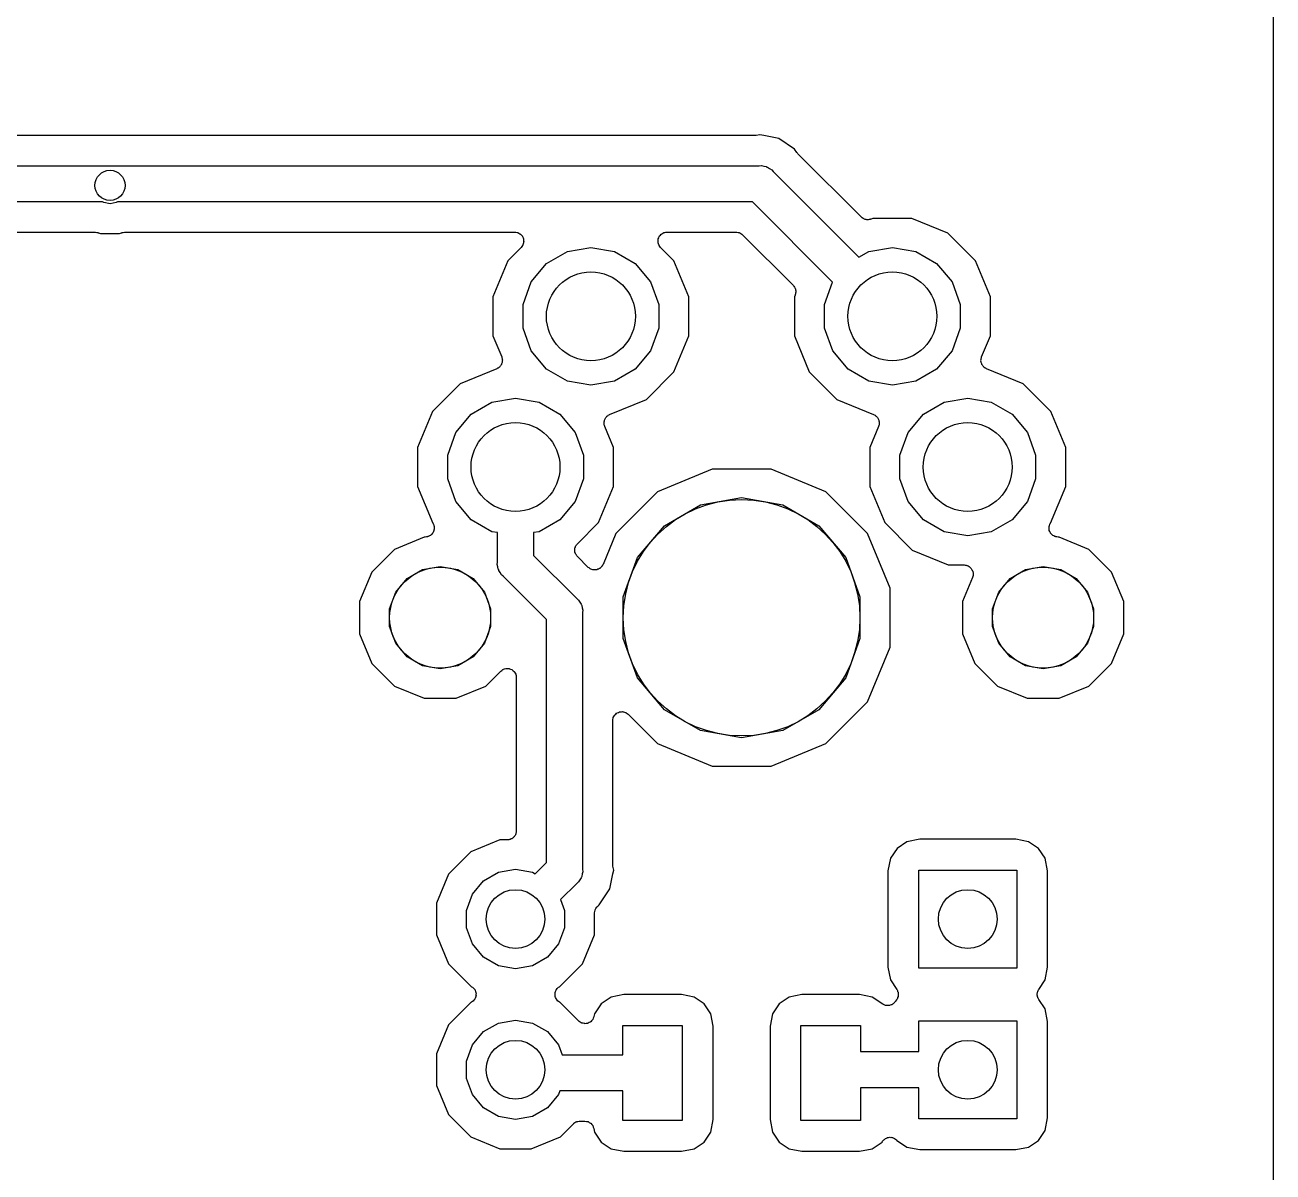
# Model space of a CAD drawing. Extents: x 24 to 196, y -189 to -31.
# Drawn here: x 174.61 to 195.64, y -95.4 to -76.06 of the extents above; entities that cross this region are included whole.
import ezdxf

# ---------------------------------------------------------------- set-up
doc = ezdxf.new("R2010")
doc.units = 0
doc.header["$MEASUREMENT"] = 0
doc.layers.add('BLACK', color=7, linetype='CONTINUOUS')

msp = doc.modelspace()

# ---------------------------------------------------------------- linework, layer by layer
at = {"layer": 'BLACK', "linetype": 'CONTINUOUS'}
for p, q in [((195.644, -35.0235), (195.643, -150.796)), ((186.902, -77.9272), (172.498, -77.9272)), ((186.917, -77.9246), (186.902, -77.9272)), ((186.932, -77.9243), (186.917, -77.9246)), ((186.997, -77.9113), (186.932, -77.9243)), ((187.063, -77.9243), (186.997, -77.9113)), ((187.314, -77.9744), (187.063, -77.9243)), ((187.063, -77.9243), (187.063, -77.9243)), ((187.583, -78.154), (187.314, -77.9744)), ((187.62, -78.2094), (187.583, -78.154)), ((187.631, -78.2202), (187.62, -78.2094)), ((187.639, -78.2325), (187.631, -78.2202)), ((172.416, -78.4352), (186.984, -78.4352)), ((186.984, -78.4352), (187.024, -78.4317)), ((187.024, -78.4317), (187.063, -78.4421)), ((188.707, -79.3004), (187.639, -78.2325)), ((187.063, -78.4421), (187.103, -78.4492)), ((187.103, -78.4492), (187.115, -78.456)), ((187.115, -78.456), (187.128, -78.4595)), ((187.128, -78.4595), (187.161, -78.4827)), ((187.161, -78.4827), (187.196, -78.5029)), ((187.196, -78.5029), (187.222, -78.5339)), ((187.222, -78.5339), (188.667, -79.9781)), ((175.922, -79.0448), (172.529, -79.0448)), ((175.942, -79.0562), (175.922, -79.0448)), ((176.047, -79.0749), (175.942, -79.0562)), ((176.153, -79.0562), (176.047, -79.0749)), ((176.173, -79.0448), (176.153, -79.0562)), ((186.871, -79.0448), (176.173, -79.0448)), ((188.223, -80.3969), (186.871, -79.0448)), ((188.715, -79.3061), (188.707, -79.3004)), ((188.722, -79.3135), (188.715, -79.3061)), ((188.737, -79.3212), (188.722, -79.3135)), ((188.751, -79.3307), (188.737, -79.3212)), ((188.76, -79.3333), (188.751, -79.3307)), ((188.769, -79.3379), (188.76, -79.3333)), ((188.786, -79.3401), (188.769, -79.3379)), ((188.802, -79.3444), (188.786, -79.3401)), ((188.812, -79.3435), (188.802, -79.3444)), ((188.822, -79.3449), (188.812, -79.3435)), ((188.838, -79.3413), (188.822, -79.3449)), ((188.854, -79.3398), (188.838, -79.3413)), ((188.863, -79.3356), (188.854, -79.3398)), ((188.873, -79.3334), (188.863, -79.3356)), ((188.902, -79.3217), (188.873, -79.3334)), ((189.558, -79.3217), (188.902, -79.3217)), ((190.165, -79.573), (189.558, -79.3217)), ((172.802, -79.5528), (175.794, -79.5528)), ((175.794, -79.5528), (175.797, -79.5534)), ((175.797, -79.5534), (175.801, -79.5529)), ((175.801, -79.5529), (175.823, -79.558)), ((175.823, -79.558), (175.846, -79.562)), ((175.846, -79.562), (175.849, -79.5637)), ((175.849, -79.5637), (175.852, -79.5644)), ((175.852, -79.5644), (175.886, -79.5782)), ((175.886, -79.5782), (176.209, -79.5782)), ((176.209, -79.5782), (176.242, -79.5644)), ((176.242, -79.5644), (176.246, -79.5637)), ((176.246, -79.5637), (176.249, -79.562)), ((176.249, -79.562), (176.271, -79.558)), ((176.271, -79.558), (176.294, -79.5529)), ((176.294, -79.5529), (176.297, -79.5534)), ((176.297, -79.5534), (176.301, -79.5528)), ((176.301, -79.5528), (182.867, -79.5528)), ((182.867, -79.5528), (182.887, -79.5563)), ((182.887, -79.5563), (182.907, -79.558)), ((182.907, -79.558), (182.913, -79.5608)), ((182.913, -79.5608), (182.919, -79.562)), ((182.919, -79.562), (182.936, -79.5719)), ((182.936, -79.5719), (182.954, -79.5804)), ((182.954, -79.5804), (182.959, -79.5851)), ((182.959, -79.5851), (182.965, -79.5885)), ((182.965, -79.5885), (182.978, -79.6037)), ((182.978, -79.6037), (182.992, -79.6178)), ((182.992, -79.6178), (182.995, -79.6239)), ((182.995, -79.6239), (182.999, -79.629)), ((182.999, -79.629), (183.006, -79.6477)), ((183.006, -79.6477), (183.014, -79.6658)), ((183.014, -79.6658), (183.015, -79.6724)), ((183.015, -79.6724), (183.017, -79.6787)), ((183.017, -79.6787), (183.017, -79.6987)), ((183.017, -79.6987), (183.019, -79.7185)), ((185.281, -79.7185), (185.283, -79.6987)), ((185.283, -79.6787), (185.285, -79.6724)), ((185.283, -79.6987), (185.283, -79.6787)), ((185.285, -79.6724), (185.286, -79.6658)), ((185.286, -79.6658), (185.294, -79.6477)), ((185.294, -79.6477), (185.301, -79.629)), ((185.301, -79.629), (185.305, -79.6239)), ((185.305, -79.6239), (185.308, -79.6178)), ((185.308, -79.6178), (185.322, -79.6037)), ((185.322, -79.6037), (185.335, -79.5885)), ((185.335, -79.5885), (185.341, -79.5851)), ((185.341, -79.5851), (185.346, -79.5804)), ((185.346, -79.5804), (185.364, -79.5719)), ((185.364, -79.5719), (185.381, -79.562)), ((185.381, -79.562), (185.387, -79.5608)), ((185.387, -79.5608), (185.393, -79.558)), ((185.393, -79.558), (185.413, -79.5563)), ((185.413, -79.5563), (185.433, -79.5528)), ((185.433, -79.5528), (186.598, -79.5528)), ((186.598, -79.5528), (186.604, -79.554)), ((186.604, -79.554), (186.611, -79.5534)), ((186.611, -79.5534), (186.63, -79.5585)), ((186.63, -79.5585), (186.65, -79.562)), ((186.65, -79.562), (186.655, -79.5653)), ((186.655, -79.5653), (186.662, -79.5671)), ((186.662, -79.5671), (186.678, -79.5785)), ((186.678, -79.5785), (186.696, -79.5885)), ((186.696, -79.5885), (186.7, -79.5936)), ((186.7, -79.5936), (186.705, -79.5974)), ((186.705, -79.5974), (187.558, -80.4498)), ((190.63, -80.0374), (190.165, -79.573)), ((182.975, -79.813), (182.75, -80.0374)), ((182.986, -79.7967), (182.975, -79.813)), ((182.999, -79.7814), (182.986, -79.7967)), ((183.001, -79.7751), (182.999, -79.7814)), ((183.005, -79.7696), (183.001, -79.7751)), ((183.01, -79.7504), (183.005, -79.7696)), ((183.017, -79.7317), (183.01, -79.7504)), ((183.019, -79.7185), (183.017, -79.725)), ((183.017, -79.725), (183.017, -79.7317)), ((183.404, -80.0836), (183.753, -79.882)), ((183.753, -79.882), (184.15, -79.812)), ((184.15, -79.812), (184.547, -79.882)), ((184.547, -79.882), (184.896, -80.0836)), ((185.283, -79.725), (185.281, -79.7185)), ((185.283, -79.7317), (185.283, -79.725)), ((185.29, -79.7504), (185.283, -79.7317)), ((185.295, -79.7696), (185.29, -79.7504)), ((185.299, -79.7751), (185.295, -79.7696)), ((185.301, -79.7814), (185.299, -79.7751)), ((185.314, -79.7967), (185.301, -79.7814)), ((185.325, -79.813), (185.314, -79.7967)), ((185.55, -80.0374), (185.325, -79.813)), ((188.667, -79.9781), (188.833, -79.882)), ((188.833, -79.882), (189.23, -79.812)), ((189.23, -79.812), (189.627, -79.882)), ((189.627, -79.882), (189.976, -80.0836)), ((182.75, -80.0374), (182.499, -80.6443)), ((183.145, -80.3923), (183.404, -80.0836)), ((184.896, -80.0836), (185.155, -80.3923)), ((185.801, -80.6443), (185.55, -80.0374)), ((189.976, -80.0836), (190.235, -80.3923)), ((190.881, -80.6443), (190.63, -80.0374)), ((183.007, -80.7711), (183.145, -80.3923)), ((185.155, -80.3923), (185.293, -80.7711)), ((187.558, -80.4498), (187.563, -80.458)), ((187.563, -80.458), (187.571, -80.4648)), ((187.571, -80.4648), (187.579, -80.4796)), ((187.579, -80.4796), (187.588, -80.4932)), ((187.588, -80.4932), (187.591, -80.5029)), ((187.591, -80.5029), (187.595, -80.5118)), ((187.595, -80.5118), (187.597, -80.5283)), ((187.597, -80.5283), (187.602, -80.5443)), ((187.602, -80.5443), (187.601, -80.5543)), ((188.087, -80.7711), (188.223, -80.3969)), ((190.235, -80.3923), (190.373, -80.7711)), ((182.499, -80.6443), (182.499, -81.3011)), ((185.801, -81.3011), (185.801, -80.6443)), ((187.591, -80.6159), (187.579, -80.6443)), ((187.579, -80.6443), (187.579, -81.3011)), ((187.593, -80.6061), (187.591, -80.6159)), ((187.597, -80.597), (187.593, -80.6061)), ((187.599, -80.5805), (187.597, -80.597)), ((187.602, -80.5642), (187.599, -80.5805)), ((187.601, -80.5543), (187.602, -80.5642)), ((190.881, -81.3011), (190.881, -80.6443)), ((183.007, -81.1742), (183.007, -80.7711)), ((185.293, -80.7711), (185.293, -81.1742)), ((188.087, -81.1742), (188.087, -80.7711)), ((190.373, -80.7711), (190.373, -81.1742)), ((183.145, -81.553), (183.007, -81.1742)), ((185.293, -81.1742), (185.155, -81.553)), ((188.225, -81.553), (188.087, -81.1742)), ((190.373, -81.1742), (190.235, -81.553)), ((182.499, -81.3011), (182.647, -81.6574)), ((185.55, -81.9079), (185.801, -81.3011)), ((187.579, -81.3011), (187.83, -81.9079)), ((190.733, -81.6574), (190.881, -81.3011)), ((183.404, -81.8618), (183.145, -81.553)), ((185.155, -81.553), (184.896, -81.8618)), ((188.484, -81.8618), (188.225, -81.553)), ((190.235, -81.553), (189.976, -81.8618)), ((182.633, -81.7966), (182.627, -81.8085)), ((182.641, -81.7861), (182.633, -81.7966)), ((182.645, -81.7733), (182.641, -81.7861)), ((182.651, -81.7615), (182.645, -81.7733)), ((182.647, -81.6574), (182.649, -81.6704)), ((182.649, -81.6704), (182.655, -81.6827)), ((182.653, -81.7483), (182.651, -81.7615)), ((182.657, -81.7356), (182.653, -81.7483)), ((182.655, -81.6827), (182.655, -81.696)), ((182.655, -81.696), (182.658, -81.709)), ((182.658, -81.709), (182.656, -81.7223)), ((182.656, -81.7223), (182.657, -81.7356)), ((190.722, -81.709), (190.725, -81.696)), ((190.724, -81.7223), (190.722, -81.709)), ((190.723, -81.7356), (190.724, -81.7223)), ((190.727, -81.7483), (190.723, -81.7356)), ((190.725, -81.6827), (190.731, -81.6704)), ((190.725, -81.696), (190.725, -81.6827)), ((190.729, -81.7615), (190.727, -81.7483)), ((190.735, -81.7733), (190.729, -81.7615)), ((190.731, -81.6704), (190.733, -81.6574)), ((190.739, -81.7861), (190.735, -81.7733)), ((190.747, -81.7966), (190.739, -81.7861)), ((190.753, -81.8085), (190.747, -81.7966)), ((182.564, -81.8565), (181.945, -82.113)), ((182.575, -81.8493), (182.564, -81.8565)), ((182.588, -81.8442), (182.575, -81.8493)), ((182.597, -81.8352), (182.588, -81.8442)), ((182.609, -81.828), (182.597, -81.8352)), ((182.617, -81.8175), (182.609, -81.828)), ((182.627, -81.8085), (182.617, -81.8175)), ((183.753, -82.0633), (183.404, -81.8618)), ((184.896, -81.8618), (184.547, -82.0633)), ((185.085, -82.3723), (185.55, -81.9079)), ((187.83, -81.9079), (188.295, -82.3723)), ((188.833, -82.0633), (188.484, -81.8618)), ((189.976, -81.8618), (189.627, -82.0633)), ((190.763, -81.8175), (190.753, -81.8085)), ((190.771, -81.828), (190.763, -81.8175)), ((190.783, -81.8352), (190.771, -81.828)), ((190.792, -81.8442), (190.783, -81.8352)), ((190.805, -81.8493), (190.792, -81.8442)), ((190.816, -81.8565), (190.805, -81.8493)), ((191.435, -82.113), (190.816, -81.8565)), ((181.945, -82.113), (181.48, -82.5774)), ((184.15, -82.1333), (183.753, -82.0633)), ((184.547, -82.0633), (184.15, -82.1333)), ((189.23, -82.1333), (188.833, -82.0633)), ((189.627, -82.0633), (189.23, -82.1333)), ((191.9, -82.5774), (191.435, -82.113)), ((182.134, -82.6236), (182.483, -82.422)), ((182.483, -82.422), (182.88, -82.352)), ((182.88, -82.352), (183.277, -82.422)), ((183.277, -82.422), (183.626, -82.6236)), ((184.466, -82.6288), (185.085, -82.3723)), ((188.295, -82.3723), (188.914, -82.6288)), ((189.754, -82.6236), (190.103, -82.422)), ((190.103, -82.422), (190.5, -82.352)), ((190.5, -82.352), (190.897, -82.422)), ((190.897, -82.422), (191.246, -82.6236)), ((181.48, -82.5774), (181.229, -83.1843)), ((181.875, -82.9323), (182.134, -82.6236)), ((183.626, -82.6236), (183.885, -82.9323)), ((184.433, -82.6501), (184.442, -82.6411)), ((184.442, -82.6411), (184.455, -82.636)), ((184.455, -82.636), (184.466, -82.6288)), ((188.914, -82.6288), (188.925, -82.636)), ((188.925, -82.636), (188.938, -82.6411)), ((188.938, -82.6411), (188.947, -82.6501)), ((189.495, -82.9323), (189.754, -82.6236)), ((191.246, -82.6236), (191.505, -82.9323)), ((192.151, -83.1843), (191.9, -82.5774)), ((184.372, -82.7763), (184.374, -82.7631)), ((184.375, -82.7893), (184.372, -82.7763)), ((184.373, -82.7497), (184.377, -82.737)), ((184.374, -82.7631), (184.373, -82.7497)), ((184.375, -82.8026), (184.375, -82.7893)), ((184.381, -82.8149), (184.375, -82.8026)), ((184.377, -82.737), (184.379, -82.7238)), ((184.379, -82.7238), (184.385, -82.712)), ((184.383, -82.828), (184.381, -82.8149)), ((184.531, -83.1843), (184.383, -82.828)), ((184.385, -82.712), (184.389, -82.6993)), ((184.389, -82.6993), (184.397, -82.6887)), ((184.397, -82.6887), (184.403, -82.6769)), ((184.403, -82.6769), (184.413, -82.6679)), ((184.413, -82.6679), (184.421, -82.6573)), ((184.421, -82.6573), (184.433, -82.6501)), ((188.997, -82.828), (188.849, -83.1843)), ((188.947, -82.6501), (188.959, -82.6573)), ((188.959, -82.6573), (188.967, -82.6679)), ((188.967, -82.6679), (188.977, -82.6769)), ((188.977, -82.6769), (188.983, -82.6887)), ((188.983, -82.6887), (188.991, -82.6993)), ((188.991, -82.6993), (188.995, -82.712)), ((188.995, -82.712), (189.001, -82.7238)), ((188.999, -82.8149), (188.997, -82.828)), ((189.005, -82.8026), (188.999, -82.8149)), ((189.001, -82.7238), (189.003, -82.737)), ((189.003, -82.737), (189.007, -82.7497)), ((189.008, -82.7763), (189.005, -82.7893)), ((189.005, -82.7893), (189.005, -82.8026)), ((189.007, -82.7497), (189.006, -82.7631)), ((189.006, -82.7631), (189.008, -82.7763)), ((181.737, -83.3111), (181.875, -82.9323)), ((183.885, -82.9323), (184.023, -83.3111)), ((189.357, -83.3111), (189.495, -82.9323)), ((191.505, -82.9323), (191.643, -83.3111)), ((181.229, -83.1843), (181.229, -83.8411)), ((184.531, -83.8411), (184.531, -83.1843)), ((188.849, -83.1843), (188.849, -83.8411)), ((192.151, -83.8411), (192.151, -83.1843)), ((181.737, -83.7142), (181.737, -83.3111)), ((184.023, -83.3111), (184.023, -83.7142)), ((189.357, -83.7142), (189.357, -83.3111)), ((191.643, -83.3111), (191.643, -83.7142)), ((186.192, -83.5508), (185.273, -83.9317)), ((187.188, -83.5508), (186.192, -83.5508)), ((188.107, -83.9317), (187.188, -83.5508)), ((181.229, -83.8411), (181.485, -84.4586)), ((181.875, -84.093), (181.737, -83.7142)), ((184.023, -83.7142), (183.885, -84.093)), ((184.28, -84.4479), (184.531, -83.8411)), ((188.849, -83.8411), (189.1, -84.4479)), ((189.495, -84.093), (189.357, -83.7142)), ((191.643, -83.7142), (191.505, -84.093)), ((191.895, -84.4586), (192.151, -83.8411)), ((182.134, -84.4018), (181.875, -84.093)), ((183.885, -84.093), (183.626, -84.4018)), ((185.273, -83.9317), (184.569, -84.6354)), ((185.998, -84.1501), (186.69, -84.028)), ((186.69, -84.028), (187.382, -84.1501)), ((188.811, -84.6354), (188.107, -83.9317)), ((189.754, -84.4018), (189.495, -84.093)), ((191.505, -84.093), (191.246, -84.4018)), ((185.389, -84.5017), (185.998, -84.1501)), ((187.382, -84.1501), (187.991, -84.5017)), ((181.485, -84.4586), (181.49, -84.4652)), ((181.49, -84.4652), (181.493, -84.4715)), ((181.493, -84.4715), (181.496, -84.477)), ((181.496, -84.477), (181.502, -84.4962)), ((181.502, -84.4962), (181.508, -84.5149)), ((181.508, -84.5149), (181.508, -84.5216)), ((181.508, -84.5216), (181.51, -84.5281)), ((181.51, -84.5281), (181.508, -84.5479)), ((182.483, -84.6033), (182.134, -84.4018)), ((183.626, -84.4018), (183.277, -84.6033)), ((183.922, -84.8058), (184.28, -84.4479)), ((184.937, -85.0403), (185.389, -84.5017)), ((187.991, -84.5017), (188.443, -85.0403)), ((189.1, -84.4479), (189.565, -84.9123)), ((190.103, -84.6033), (189.754, -84.4018)), ((191.246, -84.4018), (190.897, -84.6033)), ((191.87, -84.5281), (191.872, -84.5216)), ((191.872, -84.5479), (191.87, -84.5281)), ((191.872, -84.5149), (191.878, -84.4962)), ((191.872, -84.5216), (191.872, -84.5149)), ((191.878, -84.4962), (191.884, -84.477)), ((191.884, -84.477), (191.887, -84.4715)), ((191.887, -84.4715), (191.89, -84.4652)), ((191.89, -84.4652), (191.895, -84.4586)), ((181.34, -84.6938), (180.84, -84.9006)), ((181.358, -84.6938), (181.34, -84.6938)), ((181.378, -84.6903), (181.358, -84.6938)), ((181.398, -84.6886), (181.378, -84.6903)), ((181.404, -84.6857), (181.398, -84.6886)), ((181.41, -84.6846), (181.404, -84.6857)), ((181.428, -84.6746), (181.41, -84.6846)), ((181.446, -84.6662), (181.428, -84.6746)), ((181.45, -84.6615), (181.446, -84.6662)), ((181.456, -84.6581), (181.45, -84.6615)), ((181.469, -84.6429), (181.456, -84.6581)), ((181.483, -84.6288), (181.469, -84.6429)), ((181.486, -84.6227), (181.483, -84.6288)), ((181.49, -84.6176), (181.486, -84.6227)), ((181.497, -84.5988), (181.49, -84.6176)), ((181.506, -84.5808), (181.497, -84.5988)), ((181.508, -84.5678), (181.506, -84.5741)), ((181.506, -84.5741), (181.506, -84.5808)), ((181.508, -84.5479), (181.508, -84.5678)), ((182.575, -84.6195), (182.483, -84.6033)), ((182.575, -85.1158), (182.575, -84.6195)), ((183.277, -84.6033), (183.185, -84.6195)), ((183.185, -84.6195), (183.185, -85.0029)), ((184.569, -84.6354), (184.354, -85.1553)), ((189.192, -85.555), (188.811, -84.6354)), ((190.5, -84.6733), (190.103, -84.6033)), ((190.897, -84.6033), (190.5, -84.6733)), ((191.872, -84.5678), (191.872, -84.5479)), ((191.874, -84.5741), (191.872, -84.5678)), ((191.874, -84.5808), (191.874, -84.5741)), ((191.883, -84.5988), (191.874, -84.5808)), ((191.89, -84.6176), (191.883, -84.5988)), ((191.894, -84.6227), (191.89, -84.6176)), ((191.897, -84.6288), (191.894, -84.6227)), ((191.911, -84.6429), (191.897, -84.6288)), ((191.924, -84.6581), (191.911, -84.6429)), ((191.93, -84.6615), (191.924, -84.6581)), ((191.934, -84.6662), (191.93, -84.6615)), ((191.952, -84.6746), (191.934, -84.6662)), ((191.97, -84.6846), (191.952, -84.6746)), ((191.976, -84.6857), (191.97, -84.6846)), ((191.982, -84.6886), (191.976, -84.6857)), ((192.002, -84.6903), (191.982, -84.6886)), ((192.022, -84.6938), (192.002, -84.6903)), ((192.04, -84.6938), (192.022, -84.6938)), ((192.54, -84.9006), (192.04, -84.6938)), ((180.84, -84.9006), (180.458, -85.2829)), ((183.878, -84.9003), (183.881, -84.8874)), ((183.879, -84.9136), (183.878, -84.9003)), ((183.878, -84.9269), (183.879, -84.9136)), ((183.881, -84.9397), (183.878, -84.9269)), ((183.881, -84.8874), (183.882, -84.8741)), ((183.882, -84.953), (183.881, -84.9397)), ((183.882, -84.8741), (183.888, -84.8621)), ((183.888, -84.9651), (183.882, -84.953)), ((183.888, -84.8621), (183.891, -84.8492)), ((183.891, -84.8492), (183.899, -84.8383)), ((183.899, -84.8383), (183.905, -84.8262)), ((183.905, -84.8262), (183.914, -84.8167)), ((183.914, -84.8167), (183.922, -84.8058)), ((189.565, -84.9123), (190.172, -85.1637)), ((192.922, -85.2829), (192.54, -84.9006)), ((182.572, -85.1561), (182.575, -85.1158)), ((182.582, -85.1951), (182.572, -85.1561)), ((183.185, -85.0029), (183.912, -85.7297)), ((183.891, -84.978), (183.888, -84.9651)), ((183.899, -84.9889), (183.891, -84.978)), ((183.905, -85.001), (183.899, -84.9889)), ((183.914, -85.0104), (183.905, -85.001)), ((183.922, -85.0213), (183.914, -85.0104)), ((184.105, -85.2047), (183.922, -85.0213)), ((184.345, -85.1693), (184.338, -85.1844)), ((184.354, -85.1553), (184.345, -85.1693)), ((184.696, -85.7011), (184.937, -85.0403)), ((188.443, -85.0403), (188.684, -85.7011)), ((190.172, -85.1637), (190.439, -85.1637)), ((190.439, -85.1637), (190.456, -85.1665)), ((190.456, -85.1665), (190.472, -85.1673)), ((190.472, -85.1673), (190.482, -85.1711)), ((190.482, -85.1711), (190.491, -85.1729)), ((180.458, -85.2829), (180.251, -85.7824)), ((181.055, -85.3908), (181.314, -85.2407)), ((181.314, -85.2407), (181.61, -85.1886)), ((181.61, -85.1886), (181.906, -85.2407)), ((181.906, -85.2407), (182.165, -85.3908)), ((182.589, -85.235), (182.582, -85.1951)), ((182.596, -85.2468), (182.589, -85.235)), ((182.599, -85.2599), (182.596, -85.2468)), ((182.623, -85.293), (182.599, -85.2599)), ((182.643, -85.328), (182.623, -85.293)), ((182.674, -85.354), (182.643, -85.328)), ((183.401, -86.0809), (182.674, -85.354)), ((184.119, -85.2143), (184.105, -85.2047)), ((184.131, -85.2255), (184.119, -85.2143)), ((184.14, -85.2293), (184.131, -85.2255)), ((184.148, -85.2351), (184.14, -85.2293)), ((184.165, -85.2394), (184.148, -85.2351)), ((184.18, -85.2458), (184.165, -85.2394)), ((184.19, -85.2462), (184.18, -85.2458)), ((184.2, -85.2488), (184.19, -85.2462)), ((184.216, -85.2473), (184.2, -85.2488)), ((184.233, -85.2481), (184.216, -85.2473)), ((184.242, -85.2451), (184.233, -85.2481)), ((184.252, -85.2442), (184.242, -85.2451)), ((184.267, -85.2372), (184.252, -85.2442)), ((184.283, -85.2322), (184.267, -85.2372)), ((184.291, -85.226), (184.283, -85.2322)), ((184.3, -85.2218), (184.291, -85.226)), ((184.312, -85.2101), (184.3, -85.2218)), ((184.325, -85.1999), (184.312, -85.2101)), ((184.331, -85.1915), (184.325, -85.1999)), ((184.338, -85.1844), (184.331, -85.1915)), ((190.58, -85.3744), (190.411, -85.7824)), ((190.491, -85.1729), (190.506, -85.1812)), ((190.506, -85.1812), (190.521, -85.1875)), ((190.521, -85.1875), (190.529, -85.1943)), ((190.529, -85.1943), (190.537, -85.1993)), ((190.537, -85.1993), (190.548, -85.2121)), ((190.548, -85.2121), (190.56, -85.2233)), ((190.56, -85.2233), (190.565, -85.2322)), ((190.565, -85.2322), (190.571, -85.2399)), ((190.571, -85.2399), (190.577, -85.2555)), ((190.577, -85.2555), (190.585, -85.2702)), ((190.584, -85.3581), (190.58, -85.3744)), ((190.589, -85.3425), (190.584, -85.3581)), ((190.585, -85.2702), (190.586, -85.2802)), ((190.586, -85.2802), (190.589, -85.2896)), ((190.589, -85.2896), (190.589, -85.3062)), ((190.589, -85.3062), (190.592, -85.3227)), ((190.592, -85.3227), (190.589, -85.3325)), ((190.589, -85.3325), (190.589, -85.3425)), ((191.215, -85.3908), (191.474, -85.2407)), ((191.474, -85.2407), (191.77, -85.1886)), ((191.77, -85.1886), (192.066, -85.2407)), ((192.066, -85.2407), (192.325, -85.3908)), ((193.129, -85.7824), (192.922, -85.2829)), ((180.862, -85.6206), (181.055, -85.3908)), ((182.165, -85.3908), (182.358, -85.6206)), ((189.192, -86.5503), (189.192, -85.555)), ((191.022, -85.6206), (191.215, -85.3908)), ((192.325, -85.3908), (192.518, -85.6206)), ((180.251, -85.7824), (180.251, -86.323)), ((180.759, -85.9026), (180.862, -85.6206)), ((182.358, -85.6206), (182.461, -85.9026)), ((183.912, -85.7297), (183.943, -85.7557)), ((183.943, -85.7557), (183.963, -85.7907)), ((183.963, -85.7907), (183.986, -85.8238)), ((184.696, -86.4042), (184.696, -85.7011)), ((188.684, -85.7011), (188.684, -86.4042)), ((190.411, -85.7824), (190.411, -86.323)), ((190.919, -85.9026), (191.022, -85.6206)), ((192.518, -85.6206), (192.621, -85.9026)), ((193.129, -86.323), (193.129, -85.7824)), ((180.759, -86.2027), (180.759, -85.9026)), ((182.461, -85.9026), (182.461, -86.2027)), ((183.986, -85.8238), (183.99, -85.837)), ((183.99, -85.837), (183.996, -85.8487)), ((183.996, -85.8487), (184.003, -85.8886)), ((184.003, -85.8886), (184.014, -85.9276)), ((184.014, -85.9276), (184.01, -85.9679)), ((184.01, -85.9679), (184.01, -90.2939)), ((190.919, -86.2027), (190.919, -85.9026)), ((192.621, -85.9026), (192.621, -86.2027)), ((180.862, -86.4847), (180.759, -86.2027)), ((182.461, -86.2027), (182.358, -86.4847)), ((183.401, -90.1809), (183.401, -86.0809)), ((191.022, -86.4847), (190.919, -86.2027)), ((192.621, -86.2027), (192.518, -86.4847)), ((180.251, -86.323), (180.458, -86.8224)), ((184.937, -87.065), (184.696, -86.4042)), ((188.684, -86.4042), (188.443, -87.065)), ((190.411, -86.323), (190.618, -86.8224)), ((192.922, -86.8224), (193.129, -86.323)), ((181.055, -86.7145), (180.862, -86.4847)), ((182.358, -86.4847), (182.165, -86.7145)), ((188.811, -87.4699), (189.192, -86.5503)), ((191.215, -86.7145), (191.022, -86.4847)), ((192.518, -86.4847), (192.325, -86.7145)), ((180.458, -86.8224), (180.84, -87.2047)), ((181.314, -86.8646), (181.055, -86.7145)), ((182.165, -86.7145), (181.906, -86.8646)), ((190.618, -86.8224), (191, -87.2047)), ((191.474, -86.8646), (191.215, -86.7145)), ((192.325, -86.7145), (192.066, -86.8646)), ((192.54, -87.2047), (192.922, -86.8224)), ((181.61, -86.9167), (181.314, -86.8646)), ((181.906, -86.8646), (181.61, -86.9167)), ((182.38, -87.2047), (182.633, -86.9519)), ((182.633, -86.9519), (182.649, -86.9405)), ((182.649, -86.9405), (182.664, -86.9277)), ((182.664, -86.9277), (182.67, -86.9254)), ((182.67, -86.9254), (182.676, -86.9215)), ((182.676, -86.9215), (182.695, -86.9164)), ((182.695, -86.9164), (182.714, -86.9096)), ((182.714, -86.9096), (182.721, -86.9096)), ((182.721, -86.9096), (182.727, -86.9078)), ((182.727, -86.9078), (182.747, -86.9096)), ((182.747, -86.9096), (182.767, -86.9096)), ((182.767, -86.9096), (182.773, -86.9119)), ((182.773, -86.9119), (182.78, -86.9125)), ((182.78, -86.9125), (182.798, -86.9209)), ((182.798, -86.9209), (182.816, -86.9277)), ((182.816, -86.9277), (182.822, -86.932)), ((182.822, -86.932), (182.828, -86.9348)), ((182.828, -86.9348), (182.842, -86.9489)), ((182.842, -86.9489), (182.857, -86.9617)), ((182.857, -86.9617), (182.86, -86.9675)), ((182.86, -86.9675), (182.865, -86.9722)), ((182.865, -86.9722), (182.874, -86.9903)), ((182.874, -86.9903), (182.884, -87.0075)), ((182.884, -87.0075), (182.885, -87.0141)), ((182.885, -87.0141), (182.888, -87.0202)), ((182.888, -87.0202), (182.889, -87.0401)), ((182.889, -87.0401), (182.893, -87.0597)), ((182.893, -87.0597), (182.893, -89.6468)), ((191.77, -86.9167), (191.474, -86.8646)), ((192.066, -86.8646), (191.77, -86.9167)), ((180.84, -87.2047), (181.34, -87.4116)), ((181.88, -87.4116), (182.38, -87.2047)), ((185.389, -87.6036), (184.937, -87.065)), ((188.443, -87.065), (187.991, -87.6036)), ((191, -87.2047), (191.5, -87.4116)), ((192.04, -87.4116), (192.54, -87.2047)), ((181.34, -87.4116), (181.88, -87.4116)), ((188.107, -88.1737), (188.811, -87.4699)), ((191.5, -87.4116), (192.04, -87.4116)), ((184.546, -87.6997), (184.551, -87.695)), ((184.551, -87.695), (184.554, -87.6891)), ((184.554, -87.6891), (184.569, -87.6763)), ((184.569, -87.6763), (184.583, -87.6623)), ((184.583, -87.6623), (184.589, -87.6594)), ((184.589, -87.6594), (184.594, -87.6551)), ((184.594, -87.6551), (184.613, -87.6483)), ((184.613, -87.6483), (184.631, -87.6399)), ((184.631, -87.6399), (184.638, -87.6393)), ((184.638, -87.6393), (184.644, -87.637)), ((184.644, -87.637), (184.664, -87.637)), ((184.664, -87.637), (184.684, -87.6353)), ((184.684, -87.6353), (184.69, -87.637)), ((184.69, -87.637), (184.697, -87.637)), ((184.697, -87.637), (184.716, -87.6438)), ((184.716, -87.6438), (184.735, -87.649)), ((184.735, -87.649), (184.741, -87.6528)), ((184.741, -87.6528), (184.747, -87.6551)), ((184.747, -87.6551), (184.762, -87.6679)), ((184.762, -87.6679), (184.778, -87.6793)), ((184.778, -87.6793), (185.273, -88.1737)), ((185.998, -87.9552), (185.389, -87.6036)), ((187.991, -87.6036), (187.382, -87.9552)), ((184.518, -87.7871), (184.522, -87.7675)), ((184.518, -90.2121), (184.518, -87.7871)), ((184.522, -87.7675), (184.523, -87.7477)), ((184.523, -87.7477), (184.526, -87.7416)), ((184.526, -87.7416), (184.527, -87.735)), ((184.527, -87.735), (184.537, -87.7177)), ((184.537, -87.7177), (184.546, -87.6997)), ((186.69, -88.0773), (185.998, -87.9552)), ((187.382, -87.9552), (186.69, -88.0773)), ((185.273, -88.1737), (186.192, -88.5546)), ((187.188, -88.5546), (188.107, -88.1737)), ((186.192, -88.5546), (187.188, -88.5546)), ((182.753, -89.7968), (182.74, -89.7992)), ((182.767, -89.7968), (182.753, -89.7968)), ((182.779, -89.7923), (182.767, -89.7968)), ((182.792, -89.79), (182.779, -89.7923)), ((182.804, -89.7833), (182.792, -89.79)), ((182.816, -89.7787), (182.804, -89.7833)), ((182.827, -89.7702), (182.816, -89.7787)), ((182.838, -89.7635), (182.827, -89.7702)), ((182.847, -89.7533), (182.838, -89.7635)), ((182.857, -89.7447), (182.847, -89.7533)), ((182.864, -89.7332), (182.857, -89.7447)), ((182.872, -89.723), (182.864, -89.7332)), ((182.877, -89.7104), (182.872, -89.723)), ((182.884, -89.6989), (182.877, -89.7104)), ((182.886, -89.6858), (182.884, -89.6989)), ((182.89, -89.6732), (182.886, -89.6858)), ((182.893, -89.6468), (182.89, -89.6599)), ((182.89, -89.6599), (182.89, -89.6732)), ((189.69, -89.7862), (189.476, -89.8286)), ((191.31, -89.7862), (189.69, -89.7862)), ((191.524, -89.8286), (191.31, -89.7862)), ((182.125, -90.0022), (181.75, -90.3773)), ((182.615, -89.7992), (182.125, -90.0022)), ((182.74, -89.7992), (182.615, -89.7992)), ((189.308, -89.9409), (189.196, -90.1089)), ((189.476, -89.8286), (189.308, -89.9409)), ((191.692, -89.9409), (191.524, -89.8286)), ((191.804, -90.1089), (191.692, -89.9409)), ((183.211, -90.3706), (183.401, -90.1809)), ((184.521, -90.2269), (184.518, -90.2121)), ((189.196, -90.1089), (189.154, -90.3222)), ((191.846, -90.3222), (191.804, -90.1089)), ((181.75, -90.3773), (181.546, -90.8674)), ((182.341, -90.4905), (182.593, -90.345)), ((182.593, -90.345), (182.88, -90.2944)), ((182.88, -90.2944), (183.167, -90.345)), ((183.167, -90.345), (183.211, -90.3706)), ((183.99, -90.4248), (183.986, -90.438)), ((183.996, -90.413), (183.99, -90.4248)), ((184.003, -90.3732), (183.996, -90.413)), ((184.014, -90.3341), (184.003, -90.3732)), ((184.01, -90.2939), (184.014, -90.3341)), ((184.471, -90.6243), (184.521, -90.3725)), ((184.521, -90.2418), (184.521, -90.2269)), ((184.534, -90.3072), (184.521, -90.2418)), ((184.521, -90.3725), (184.534, -90.3072)), ((184.521, -90.3725), (184.521, -90.3725)), ((189.154, -90.3222), (189.154, -91.9431)), ((189.674, -91.9582), (189.674, -90.3072)), ((189.674, -90.3072), (191.326, -90.3072)), ((191.326, -90.3072), (191.326, -91.9582)), ((191.846, -91.9431), (191.846, -90.3222)), ((182.154, -90.7135), (182.341, -90.4905)), ((183.912, -90.5321), (183.639, -90.8046)), ((183.943, -90.5061), (183.912, -90.5321)), ((183.963, -90.4711), (183.943, -90.5061)), ((183.986, -90.438), (183.963, -90.4711)), ((184.291, -90.8932), (184.471, -90.6243)), ((182.054, -90.9871), (182.154, -90.7135)), ((183.639, -90.8046), (183.706, -90.9871)), ((181.546, -90.8674), (181.546, -91.3979)), ((182.054, -91.2782), (182.054, -90.9871)), ((183.706, -90.9871), (183.706, -91.2782)), ((184.213, -91.0267), (184.217, -91.0055)), ((184.213, -91.3979), (184.213, -91.0267)), ((184.217, -91.0055), (184.22, -90.9841)), ((184.22, -90.9841), (184.222, -90.9796)), ((184.222, -90.9796), (184.223, -90.9746)), ((184.223, -90.9746), (184.233, -90.9559)), ((184.233, -90.9559), (184.243, -90.9366)), ((184.243, -90.9366), (184.247, -90.9331)), ((184.247, -90.9331), (184.249, -90.9288)), ((184.249, -90.9288), (184.266, -90.9149)), ((184.266, -90.9149), (184.281, -90.9)), ((184.281, -90.9), (184.291, -90.8932)), ((181.546, -91.3979), (181.75, -91.888)), ((182.154, -91.5518), (182.054, -91.2782)), ((183.706, -91.2782), (183.606, -91.5518)), ((184.01, -91.888), (184.213, -91.3979)), ((182.341, -91.7748), (182.154, -91.5518)), ((183.606, -91.5518), (183.419, -91.7748)), ((181.75, -91.888), (182.127, -92.2651)), ((182.593, -91.9203), (182.341, -91.7748)), ((183.419, -91.7748), (183.167, -91.9203)), ((183.633, -92.2651), (184.01, -91.888)), ((182.88, -91.9709), (182.593, -91.9203)), ((183.167, -91.9203), (182.88, -91.9709)), ((189.154, -91.9431), (189.196, -92.1564)), ((191.326, -91.9582), (189.674, -91.9582)), ((191.804, -92.1564), (191.846, -91.9431)), ((182.127, -92.2651), (182.138, -92.2726)), ((182.138, -92.2726), (182.156, -92.2818)), ((182.156, -92.2818), (182.161, -92.2867)), ((182.161, -92.2867), (182.166, -92.2903)), ((182.166, -92.2903), (182.178, -92.3061)), ((182.178, -92.3061), (182.192, -92.3208)), ((182.192, -92.3208), (182.194, -92.327)), ((183.566, -92.327), (183.568, -92.3208)), ((183.568, -92.3208), (183.582, -92.3061)), ((183.582, -92.3061), (183.594, -92.2903)), ((183.594, -92.2903), (183.599, -92.2867)), ((183.599, -92.2867), (183.604, -92.2818)), ((183.604, -92.2818), (183.622, -92.2726)), ((183.622, -92.2726), (183.633, -92.2651)), ((189.196, -92.1564), (189.304, -92.318)), ((189.304, -92.318), (189.308, -92.3272)), ((191.692, -92.3272), (191.696, -92.318)), ((191.696, -92.318), (191.804, -92.1564)), ((182.156, -92.5236), (182.138, -92.5328)), ((182.161, -92.5186), (182.156, -92.5236)), ((182.166, -92.515), (182.161, -92.5186)), ((182.178, -92.4992), (182.166, -92.515)), ((182.192, -92.4845), (182.178, -92.4992)), ((182.194, -92.4783), (182.192, -92.4845)), ((182.194, -92.327), (182.198, -92.3323)), ((182.198, -92.473), (182.194, -92.4783)), ((182.198, -92.3323), (182.204, -92.3513)), ((182.204, -92.454), (182.198, -92.473)), ((182.204, -92.3513), (182.212, -92.3697)), ((182.212, -92.4356), (182.204, -92.454)), ((182.212, -92.3697), (182.212, -92.3764)), ((182.212, -92.3764), (182.214, -92.3828)), ((182.214, -92.4226), (182.212, -92.4289)), ((182.212, -92.4289), (182.212, -92.4356)), ((182.214, -92.3828), (182.213, -92.4027)), ((182.213, -92.4027), (182.214, -92.4226)), ((183.546, -92.3828), (183.548, -92.3764)), ((183.547, -92.4027), (183.546, -92.3828)), ((183.546, -92.4226), (183.547, -92.4027)), ((183.548, -92.4289), (183.546, -92.4226)), ((183.548, -92.3697), (183.556, -92.3513)), ((183.548, -92.3764), (183.548, -92.3697)), ((183.548, -92.4356), (183.548, -92.4289)), ((183.556, -92.454), (183.548, -92.4356)), ((183.556, -92.3513), (183.562, -92.3323)), ((183.562, -92.473), (183.556, -92.454)), ((183.562, -92.3323), (183.566, -92.327)), ((183.566, -92.4783), (183.562, -92.473)), ((183.568, -92.4845), (183.566, -92.4783)), ((183.582, -92.4992), (183.568, -92.4845)), ((183.594, -92.515), (183.582, -92.4992)), ((183.599, -92.5186), (183.594, -92.515)), ((183.604, -92.5236), (183.599, -92.5186)), ((183.622, -92.5328), (183.604, -92.5236)), ((184.492, -92.4475), (184.324, -92.5598)), ((184.705, -92.4051), (184.492, -92.4475)), ((185.675, -92.4051), (184.705, -92.4051)), ((185.888, -92.4475), (185.675, -92.4051)), ((186.056, -92.5598), (185.888, -92.4475)), ((187.492, -92.4475), (187.324, -92.5598)), ((187.705, -92.4051), (187.492, -92.4475)), ((188.675, -92.4051), (187.705, -92.4051)), ((188.888, -92.4475), (188.675, -92.4051)), ((189.067, -92.5672), (188.888, -92.4475)), ((189.279, -92.5251), (189.27, -92.5347)), ((189.304, -92.4873), (189.279, -92.5251)), ((189.308, -92.4781), (189.304, -92.4873)), ((189.308, -92.3272), (189.314, -92.3353)), ((189.314, -92.4701), (189.308, -92.4781)), ((189.314, -92.3353), (189.319, -92.3512)), ((189.319, -92.4541), (189.314, -92.4701)), ((189.319, -92.3512), (189.325, -92.3664)), ((189.325, -92.4389), (189.319, -92.4541)), ((189.325, -92.3664), (189.326, -92.3764)), ((189.326, -92.4289), (189.325, -92.4389)), ((189.326, -92.3764), (189.329, -92.3861)), ((189.329, -92.4193), (189.326, -92.4289)), ((189.329, -92.3861), (189.328, -92.4027)), ((189.328, -92.4027), (189.329, -92.4193)), ((191.671, -92.3861), (191.674, -92.3764)), ((191.672, -92.4027), (191.671, -92.3861)), ((191.671, -92.4193), (191.672, -92.4027)), ((191.674, -92.4289), (191.671, -92.4193)), ((191.674, -92.3764), (191.675, -92.3664)), ((191.675, -92.4389), (191.674, -92.4289)), ((191.675, -92.3664), (191.681, -92.3512)), ((191.681, -92.4541), (191.675, -92.4389)), ((191.681, -92.3512), (191.686, -92.3353)), ((191.686, -92.4701), (191.681, -92.4541)), ((191.686, -92.3353), (191.692, -92.3272)), ((191.692, -92.4782), (191.686, -92.4701)), ((191.696, -92.4873), (191.692, -92.4782)), ((191.804, -92.6489), (191.696, -92.4873)), ((182.127, -92.5403), (181.75, -92.9173)), ((182.138, -92.5328), (182.127, -92.5403)), ((183.633, -92.5403), (183.622, -92.5328)), ((183.945, -92.8519), (183.633, -92.5403)), ((184.211, -92.7278), (184.202, -92.7739)), ((184.324, -92.5598), (184.211, -92.7278)), ((186.169, -92.7278), (186.056, -92.5598)), ((186.211, -92.941), (186.169, -92.7278)), ((187.211, -92.7278), (187.169, -92.941)), ((187.324, -92.5598), (187.211, -92.7278)), ((189.08, -92.5725), (189.067, -92.5672)), ((189.091, -92.5799), (189.08, -92.5725)), ((189.104, -92.5831), (189.091, -92.5799)), ((189.116, -92.5885), (189.104, -92.5831)), ((189.129, -92.5893), (189.116, -92.5885)), ((189.142, -92.5925), (189.129, -92.5893)), ((189.155, -92.5911), (189.142, -92.5925)), ((189.169, -92.5919), (189.155, -92.5911)), ((189.181, -92.5882), (189.169, -92.5919)), ((189.195, -92.5868), (189.181, -92.5882)), ((189.207, -92.5809), (189.195, -92.5868)), ((189.219, -92.5771), (189.207, -92.5809)), ((189.23, -92.5692), (189.219, -92.5771)), ((189.242, -92.5633), (189.23, -92.5692)), ((189.251, -92.5537), (189.242, -92.5633)), ((189.262, -92.5458), (189.251, -92.5537)), ((189.27, -92.5347), (189.262, -92.5458)), ((191.846, -92.8622), (191.804, -92.6489)), ((181.75, -92.9173), (181.546, -93.4074)), ((182.341, -93.0305), (182.593, -92.885)), ((182.593, -92.885), (182.88, -92.8344)), ((182.88, -92.8344), (183.167, -92.885)), ((183.167, -92.885), (183.419, -93.0305)), ((183.949, -92.8548), (183.945, -92.8519)), ((183.952, -92.8587), (183.949, -92.8548)), ((183.971, -92.8699), (183.952, -92.8587)), ((183.988, -92.8822), (183.971, -92.8699)), ((183.993, -92.8835), (183.988, -92.8822)), ((183.998, -92.8862), (183.993, -92.8835)), ((184.019, -92.8904), (183.998, -92.8862)), ((184.04, -92.8959), (184.019, -92.8904)), ((184.045, -92.8955), (184.04, -92.8959)), ((184.05, -92.8965), (184.045, -92.8955)), ((184.071, -92.8932), (184.05, -92.8965)), ((184.092, -92.8913), (184.071, -92.8932)), ((184.097, -92.8892), (184.092, -92.8913)), ((184.102, -92.8884), (184.097, -92.8892)), ((184.121, -92.8781), (184.102, -92.8884)), ((184.14, -92.869), (184.121, -92.8781)), ((184.144, -92.8654), (184.14, -92.869)), ((184.148, -92.863), (184.144, -92.8654)), ((184.162, -92.8468), (184.148, -92.863)), ((184.178, -92.8315), (184.162, -92.8468)), ((184.18, -92.827), (184.178, -92.8315)), ((184.183, -92.8232), (184.18, -92.827)), ((184.191, -92.8031), (184.183, -92.8232)), ((184.2, -92.7836), (184.191, -92.8031)), ((184.202, -92.7739), (184.2, -92.7785)), ((184.2, -92.7785), (184.2, -92.7836)), ((184.69, -93.4212), (184.69, -92.926)), ((184.69, -92.926), (185.69, -92.926)), ((185.69, -92.926), (185.69, -94.526)), ((186.211, -94.511), (186.211, -92.941)), ((187.169, -92.941), (187.169, -94.511)), ((187.69, -94.526), (187.69, -92.926)), ((187.69, -92.926), (188.69, -92.926)), ((188.69, -92.926), (188.69, -93.3679)), ((189.674, -93.3679), (189.674, -92.8472)), ((189.674, -92.8472), (191.326, -92.8472)), ((191.326, -92.8472), (191.326, -94.4982)), ((191.846, -94.4831), (191.846, -92.8622)), ((182.154, -93.2535), (182.341, -93.0305)), ((183.419, -93.0305), (183.606, -93.2535)), ((182.054, -93.5271), (182.154, -93.2535)), ((183.606, -93.2535), (183.667, -93.4212)), ((188.69, -93.3679), (189.674, -93.3679)), ((181.546, -93.4074), (181.546, -93.9379)), ((182.054, -93.8182), (182.054, -93.5271)), ((183.667, -93.4212), (184.69, -93.4212)), ((181.546, -93.9379), (181.75, -94.428)), ((182.154, -94.0918), (182.054, -93.8182)), ((189.674, -93.9775), (188.69, -93.9775)), ((188.69, -93.9775), (188.69, -94.526)), ((189.674, -94.4982), (189.674, -93.9775)), ((182.341, -94.3148), (182.154, -94.0918)), ((183.606, -94.0918), (183.419, -94.3148)), ((183.628, -94.0308), (183.606, -94.0918)), ((184.69, -94.0308), (183.628, -94.0308)), ((184.69, -94.526), (184.69, -94.0308)), ((182.593, -94.4603), (182.341, -94.3148)), ((183.419, -94.3148), (183.167, -94.4603)), ((181.75, -94.428), (182.125, -94.8031)), ((182.88, -94.5109), (182.593, -94.4603)), ((183.167, -94.4603), (182.88, -94.5109)), ((183.635, -94.8031), (183.855, -94.5834)), ((183.855, -94.5834), (183.861, -94.5796)), ((183.861, -94.5796), (183.865, -94.5745)), ((183.865, -94.5745), (183.882, -94.5645)), ((183.882, -94.5645), (183.898, -94.5531)), ((183.898, -94.5531), (183.905, -94.5513)), ((183.905, -94.5513), (183.911, -94.548)), ((183.911, -94.548), (183.93, -94.5445)), ((183.93, -94.5445), (183.95, -94.5394)), ((183.95, -94.5394), (183.956, -94.54)), ((183.956, -94.54), (183.963, -94.5388)), ((183.963, -94.5388), (184.05, -94.5388)), ((184.05, -94.5388), (184.074, -94.5431)), ((184.074, -94.5431), (184.099, -94.5469)), ((184.099, -94.5469), (184.1, -94.5477)), ((184.1, -94.5477), (184.102, -94.548)), ((184.102, -94.548), (184.123, -94.5604)), ((184.123, -94.5604), (184.145, -94.5723)), ((184.145, -94.5723), (184.146, -94.5736)), ((184.146, -94.5736), (184.147, -94.5745)), ((184.147, -94.5745), (184.163, -94.5935)), ((184.163, -94.5935), (184.18, -94.6121)), ((184.18, -94.6121), (184.18, -94.6137)), ((184.18, -94.6137), (184.182, -94.615)), ((184.182, -94.615), (184.19, -94.6383)), ((185.69, -94.526), (184.69, -94.526)), ((186.169, -94.7242), (186.211, -94.511)), ((187.169, -94.511), (187.211, -94.7242)), ((188.69, -94.526), (187.69, -94.526)), ((191.326, -94.4982), (189.674, -94.4982)), ((191.804, -94.6964), (191.846, -94.4831)), ((182.125, -94.8031), (182.615, -95.0062)), ((183.145, -95.0062), (183.635, -94.8031)), ((184.19, -94.6383), (184.199, -94.6615)), ((184.199, -94.6615), (184.211, -94.7242)), ((184.211, -94.7242), (184.324, -94.8922)), ((186.056, -94.8922), (186.169, -94.7242)), ((187.211, -94.7242), (187.324, -94.8922)), ((189.095, -94.8484), (189.101, -94.8412)), ((189.101, -94.8412), (189.116, -94.8338)), ((189.116, -94.8338), (189.13, -94.8246)), ((189.13, -94.8246), (189.14, -94.8222)), ((189.14, -94.8222), (189.149, -94.8178)), ((189.149, -94.8178), (189.165, -94.8159)), ((189.165, -94.8159), (189.182, -94.812)), ((189.182, -94.812), (189.192, -94.8131)), ((189.192, -94.8131), (189.202, -94.812)), ((189.202, -94.812), (189.218, -94.8159)), ((189.218, -94.8159), (189.234, -94.8178)), ((189.234, -94.8178), (189.243, -94.8222)), ((189.243, -94.8222), (189.253, -94.8246)), ((189.253, -94.8246), (189.267, -94.8338)), ((189.267, -94.8338), (189.282, -94.8412)), ((189.282, -94.8412), (189.289, -94.8484)), ((191.692, -94.8644), (191.804, -94.6964)), ((182.615, -95.0062), (183.145, -95.0062)), ((184.324, -94.8922), (184.492, -95.0045)), ((184.492, -95.0045), (184.705, -95.0469)), ((184.705, -95.0469), (185.675, -95.0469)), ((185.675, -95.0469), (185.888, -95.0045)), ((185.888, -95.0045), (186.056, -94.8922)), ((187.324, -94.8922), (187.492, -95.0045)), ((187.492, -95.0045), (187.705, -95.0469)), ((187.705, -95.0469), (188.675, -95.0469)), ((188.675, -95.0469), (188.888, -95.0045)), ((188.888, -95.0045), (189.056, -94.8922)), ((189.056, -94.8922), (189.065, -94.8794)), ((189.065, -94.8794), (189.076, -94.8674)), ((189.076, -94.8674), (189.086, -94.854)), ((189.086, -94.854), (189.095, -94.8484)), ((189.289, -94.8484), (189.297, -94.854)), ((189.297, -94.854), (189.301, -94.8596)), ((189.301, -94.8596), (189.476, -94.9767)), ((189.476, -94.9767), (189.69, -95.0191)), ((189.69, -95.0191), (191.31, -95.0191)), ((191.31, -95.0191), (191.524, -94.9767)), ((191.524, -94.9767), (191.692, -94.8644))]:
    msp.add_line(p, q, dxfattribs=at)
at = {"layer": 'BLACK'}
for centre, radius in [((176.047, -78.7654), 0.254), ((184.15, -80.9727), 0.7493), ((189.23, -80.9727), 0.7493), ((182.88, -83.5127), 0.7493), ((190.5, -83.5127), 0.7493), ((186.69, -86.0527), 1.9939), ((181.61, -86.0527), 0.8509), ((191.77, -86.0527), 0.8509), ((182.88, -91.1327), 0.4953), ((190.5, -91.1327), 0.4953), ((182.88, -93.6727), 0.4953), ((190.5, -93.6727), 0.4953)]:
    msp.add_circle(centre, radius, dxfattribs=at)

doc.saveas('drawing.dxf')
